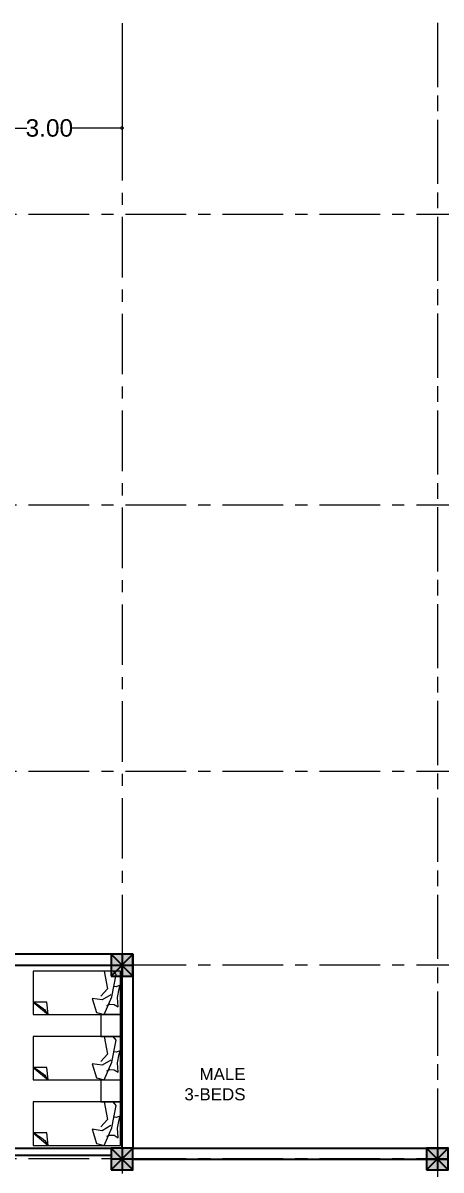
# Model space of a CAD drawing. Header units: metres. Extents: x 319894 to 3389272, y 120 to 6136017.
# Drawn here: x 321547.32 to 321555.94, y 3068016.72 to 3068040.41 of the extents above; entities that cross this region are included whole.
import ezdxf

# ---------------------------------------------------------------- set-up
doc = ezdxf.new("R2010")
doc.units = ezdxf.units.M
doc.header["$MEASUREMENT"] = 0
doc.linetypes.add('CENTER', pattern=[2, 1.25, -0.25, 0.25, -0.25])
doc.linetypes.add('HIDDEN', pattern=[0.375, 0.25, -0.125])
doc.layers.get('Defpoints').update_dxf_attribs({"color": 254})
for name, color, linetype, lineweight in [('centerline', 255, 'HIDDEN', 5), ('column', 50, 'Continuous', 30), ('Fixtures', 31, 'Continuous', 20), ('hatch', 252, 'Continuous', 15), ('wall', 4, 'Continuous', 30)]:
    doc.layers.add(name, color=color, linetype=linetype, lineweight=lineweight)
doc.layers.add('S-DIM', color=7, linetype='Continuous')
doc.layers.add('TEXT', color=255, linetype='Continuous')
doc.styles.get("Standard").update_dxf_attribs({"font": 'arial.ttf'})
doc.styles.add('TEXTS', font='swissl.ttf')
doc.dimstyles.new('DIMTEXT', dxfattribs={"dimscale": 0.4, "dimtxt": 0.9, "dimasz": 0.3, "dimexe": 0.05, "dimexo": 0.05, "dimgap": 0.05, "dimtad": 0, "dimzin": 1, "dimdsep": 46, "dimtxsty": 'TEXTS', "dimblk": 'DOTSMALL', "dimcen": 0.1, "dimclrd": 256, "dimclre": 6, "dimclrt": 3, "dimadec": 0, "dimazin": 0, "dimtfac": 0.15, "dimtix": 1, "dimtofl": 0, "dimtmove": 1, "dimatfit": 3, "dimldrblk": 'OPEN', "dimfxl": 1, "dimtolj": 1, "dimtzin": 0, "dimarcsym": 0})

# ---------------------------------------------------------------- blocks, each defined once
blk = doc.blocks.new('_DotSmall')
at = {"color": 0, "linetype": 'ByBlock', "const_width": 0.5}
blk.add_lwpolyline([(-0.0625, 0, 1), (0.0625, 0, 1)], format="xyb", close=True, dxfattribs=at)
blk = doc.blocks.new('*D900')
at = {"layer": 'Defpoints', "color": 0, "transparency": 16777216}
for p in [(322203.75, 3068091.673), (322200.75, 3068091.09), (322203.75, 3068090.351)]:
    blk.add_point(p, dxfattribs=at)
at = {"layer": 'S-DIM', "color": 6, "lineweight": -2, "transparency": 16777216}
for p, q in [((322203.75, 3068091.653), (322203.75, 3068090.331)), ((322200.75, 3068091.07), (322200.75, 3068090.331))]:
    blk.add_line(p, q, dxfattribs=at)
at = {"layer": 'S-DIM', "lineweight": -2, "transparency": 16777216}
for p, q in [((322200.75, 3068090.351), (322201.782, 3068090.351)), ((322203.75, 3068090.351), (322202.718, 3068090.351))]:
    blk.add_line(p, q, dxfattribs=at)
at = {"layer": 'S-DIM', "lineweight": -2, "transparency": 16777216, "xscale": 0.12, "yscale": 0.12, "zscale": 0.12, "rotation": 180}
blk.add_blockref('_DotSmall', (322200.75, 3068090.351), dxfattribs=at)
at = {"layer": 'S-DIM', "lineweight": -2, "transparency": 16777216, "xscale": 0.12, "yscale": 0.12, "zscale": 0.12}
blk.add_blockref('_DotSmall', (322203.75, 3068090.351), dxfattribs=at)
at = {"layer": 'S-DIM', "color": 3, "transparency": 16777216, "insert": (322202.25, 3068090.351), "char_height": 0.36, "attachment_point": 5, "style": 'TEXTS'}
blk.add_mtext('\\A1;3.00', dxfattribs=at)
blk = doc.blocks.new('_Open')
at = {"color": 0, "linetype": 'ByBlock', "lineweight": -2}
for p, q in [((-1, 0.17), (0, 0)), ((-1, -0.17), (0, 0)), ((0, 0), (-1, 0))]:
    blk.add_line(p, q, dxfattribs=at)
blk = doc.blocks.new('column')
at = {"layer": 'hatch'}
h = blk.add_hatch(color=256, dxfattribs=at)
h.dxf.hatch_style = 1
h.paths.add_polyline_path([(0, 0), (0.45, 0), (0.45, 0.45), (0, 0.45)])
at = {"layer": 'column'}
for p, q in [((0, 0.45), (0.45, 0)), ((0, 0), (0.45, 0.45)), ((0.225, 0.45), (0.225, 0)), ((0, 0.225), (0.45, 0.225))]:
    blk.add_line(p, q, dxfattribs=at)
blk.add_lwpolyline([(0, 0), (0.45, 0), (0.45, 0.45), (0, 0.45)], close=True, dxfattribs=at)
blk = doc.blocks.new('cell bed1')
at = {"layer": 'Fixtures'}
for p, q in [((2034189, -167492), (2034446, -167181)), ((2034446, -167181), (2034189, -167208)), ((2034189, -167208), (2034189, -167492))]:
    blk.add_line(p, q, dxfattribs=at)
blk.add_lwpolyline([(2034446, -167492), (2034446, -165692), (2033546, -165692), (2033546, -167492)], close=True, dxfattribs=at)
at = {"layer": 'Fixtures', "linetype": 'ByBlock', "lineweight": 0}
for points in [[(2034036, -165889), (2034143, -166070), (2034112, -166274), (2034405, -166182), (2034446, -166026), (2034081, -165870), (2033621, -165778), (2033546, -165839), (2033546, -166026), (2033913, -165956), (2034065, -166095)], [(2034288, -165740), (2034093, -165751), (2033916, -165714), (2033841, -165694), (2033872, -165777), (2033864, -165843)], [(2034256, -165972), (2034233, -165910), (2034237, -165822), (2034288, -165740)]]:
    blk.add_lwpolyline(points, dxfattribs=at)
at = {"layer": 'Fixtures'}
blk.add_open_spline([(2034189, -167483), (2034205, -167455), (2034280, -167338), (2034324, -167266), (2034400, -167213), (2034446, -167181)], degree=3, knots=[58.285176, 58.285176, 58.285176, 58.285176, 153.797631, 253.744613, 409.43508, 409.43508, 409.43508, 409.43508], dxfattribs=at)
blk = doc.blocks.new('FINAL GRIDTOP FLOOR')
at = {"layer": 'centerline', "linetype": 'CENTER'}
for p, q in [((322203.75, 3068092.516), (322203.75, 3068054.857)), ((322210.255, 3068092.521), (322210.255, 3068054.862)), ((322210.255, 3068092.447), (322210.255, 3068054.787)), ((322210.255, 3068092.447), (322210.255, 3068054.787)), ((322233.073, 3068088.566), (322185.967, 3068088.566)), ((322233.073, 3068082.566), (322185.967, 3068082.566)), ((322233.073, 3068077.066), (322185.967, 3068077.066)), ((322233.073, 3068073.066), (322185.967, 3068073.066)), ((322233.073, 3068069.066), (322185.967, 3068069.066)), ((322233.073, 3068069.066), (322185.967, 3068069.066))]:
    blk.add_line(p, q, dxfattribs=at)
at = {"layer": 'wall'}
for p in [(322203.525, 3068072.841), (322203.525, 3068068.841), (322210.03, 3068068.841)]:
    blk.add_blockref('column', p, dxfattribs=at)
at = {"layer": 'S-DIM'}
dim = blk.add_linear_dim(base=(322203.75, 3068090.351), p1=(322200.75, 3068091.09), p2=(322203.75, 3068091.673), dimstyle='DIMTEXT', dxfattribs=at)
dim.commit()
dim.dimension.update_dxf_attribs({"geometry": '*D900', "text_midpoint": (322202.25, 3068090.351)})

msp = doc.modelspace()

# ---------------------------------------------------------------- linework, layer by layer
at = {"layer": 'Fixtures'}
for points in [[(321548.928, 3068019.483), (321549.328, 3068019.483), (321549.328, 3068019.933), (321548.928, 3068019.933)], [(321548.928, 3068018.133), (321549.328, 3068018.133), (321549.328, 3068018.583), (321548.928, 3068018.583)]]:
    msp.add_lwpolyline(points, close=True, dxfattribs=at)
at = {"layer": 'wall'}
for p, q in [((321549.588, 3068021.179), (321546.588, 3068021.179)), ((321549.588, 3068021.179), (321549.588, 3068017.179)), ((321549.358, 3068020.949), (321546.588, 3068020.949)), ((321549.358, 3068020.949), (321549.358, 3068017.179)), ((321549.358, 3068020.728), (321549.358, 3068017.178)), ((321546.588, 3068017.179), (321549.138, 3068017.179)), ((321549.358, 3068017.178), (321549.363, 3068017.178)), ((321549.588, 3068017.178), (321572.858, 3068017.178)), ((321546.588, 3068017.029), (321549.138, 3068017.029)), ((321549.358, 3068016.959), (321549.358, 3068016.948)), ((321549.358, 3068016.948), (321549.369, 3068016.948)), ((321549.588, 3068016.959), (321549.588, 3068016.954)), ((321549.588, 3068016.948), (321572.858, 3068016.948))]:
    msp.add_line(p, q, dxfattribs=at)

# ---------------------------------------------------------------- block references
at = {"layer": 'centerline'}
msp.add_blockref('FINAL GRIDTOP FLOOR', (-654.387, -52.112), dxfattribs=at)
at = {"layer": 'Fixtures', "xscale": 0.001000027668465999, "yscale": 0.001000027668465999, "zscale": 0.001000027668465999, "rotation": 270}
for p in [(321715.025, 3070054.436), (321715.025, 3070053.086), (321715.025, 3070051.736)]:
    msp.add_blockref('cell bed1', p, dxfattribs=at)

# ---------------------------------------------------------------- texts
at = {"layer": 'TEXT', "linetype": 'Continuous', "insert": (321551.911, 3068018.83), "char_height": 0.25, "width": 8.64196, "attachment_point": 3, "rotation": 0.0009}
msp.add_mtext('MALE\\P3-BEDS', dxfattribs=at)

doc.saveas('drawing.dxf')
